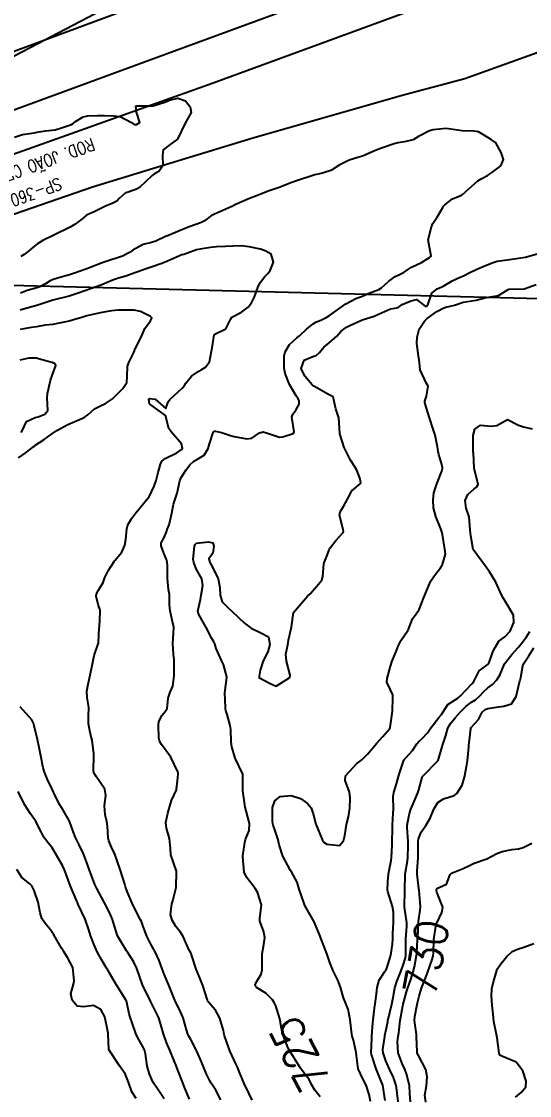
# Model space of a CAD drawing. Header units: metres. Extents: x 298520 to 308411, y 7433745 to 7450750.
# Drawn here: x 305085.8 to 305148.2, y 7437186 to 7437318 of the extents above; entities that cross this region are included whole.
import ezdxf
from ezdxf.enums import TextEntityAlignment as Align

# ---------------------------------------------------------------- set-up
doc = ezdxf.new("R2010")
doc.units = ezdxf.units.M
doc.header["$LTSCALE"] = 10
doc.linetypes.add('CONTINUO', pattern=[0])
for name, color, linetype in [('Cotas', 45, 'Continuous'), ('Curvas de Nivel 1m', 11, 'Continuous'), ('Curvas de Nivel 5m', 15, 'Continuous'), ('TEXTO', 45, 'Continuous'), ('Vias Primárias', 230, 'Continuous')]:
    doc.layers.add(name, color=color, linetype=linetype)
doc.styles.add('ROMANS', font='romans', dxfattribs={"height": 0.2})
doc.styles.add('Style-STANDARD', font='STANDARD.shx')

msp = doc.modelspace()

# ---------------------------------------------------------------- linework, layer by layer
at = {"layer": 'Curvas de Nivel 1m', "flags": 128}
for points, elevation in [([(305114.14, 7437185.45), (305113.76, 7437186.19), (305113.12, 7437187.46), (305112.52, 7437188.96), (305112.31, 7437189.47), (305112.1, 7437189.9), (305111.39, 7437191.48), (305110.74, 7437193.32), (305110.69, 7437193.49), (305110.58, 7437194.01), (305110.16, 7437195.5), (305109.61, 7437196.51), (305108.71, 7437197.52), (305108.68, 7437197.57), (305108.63, 7437197.73), (305108.06, 7437199.53), (305107.64, 7437200.54), (305107.24, 7437201.53), (305106.69, 7437203.18), (305106.61, 7437203.46), (305106.57, 7437203.54), (305106.39, 7437203.86), (305105.64, 7437205.56), (305105.29, 7437206.12), (305104.73, 7437206.77), (305104.28, 7437207.57), (305104.07, 7437208.26), (305104.26, 7437209.57), (305104.39, 7437209.95), (305104.79, 7437211.57), (305104.81, 7437213.57), (305104.13, 7437215.58), (305104.07, 7437216.36), (305103.95, 7437217.58), (305103.6, 7437218.86), (305103.52, 7437219.58), (305103.78, 7437220.71), (305104, 7437221.58), (305104.23, 7437222.27), (305104.81, 7437223.57), (305104.84, 7437223.67), (305104.95, 7437224.69), (305105.03, 7437225.5), (305105.03, 7437225.57), (305105.03, 7437225.63), (305104.97, 7437225.8), (305104.12, 7437227.58), (305103, 7437229.17), (305102.72, 7437229.59), (305102.67, 7437229.93), (305102.63, 7437231.59), (305102.67, 7437231.96), (305103.04, 7437232.71), (305103.43, 7437233.2), (305103.66, 7437233.58), (305103.79, 7437234.86), (305104.03, 7437235.58), (305104.36, 7437236.31), (305104.52, 7437237.58), (305104.53, 7437238.16), (305104.52, 7437239.58), (305104.46, 7437240.25), (305104.37, 7437241.58), (305104.46, 7437242.86), (305104.48, 7437243.57), (305104.31, 7437244.45), (305104.03, 7437245.58), (305103.97, 7437246.34), (305103.95, 7437247.58), (305103.85, 7437248.2), (305103.72, 7437249.58), (305103.73, 7437251.12), (305103.67, 7437251.58), (305103.58, 7437251.89), (305103.28, 7437252.69), (305102.94, 7437253.59), (305102.96, 7437253.93), (305103.31, 7437254.6), (305103.6, 7437255.31), (305103.7, 7437255.58), (305103.91, 7437256.16), (305104.24, 7437257.58), (305104.47, 7437258.69), (305104.75, 7437259.57), (305104.89, 7437260.05), (305105.22, 7437261.56), (305105.4, 7437261.98), (305106.02, 7437262.94), (305106.47, 7437263.55), (305106.96, 7437264), (305107.42, 7437264.24), (305108.24, 7437264.72), (305108.71, 7437265.53), (305108.87, 7437266.1), (305109.34, 7437267.52), (305109.39, 7437267.6), (305109.46, 7437267.66), (305109.62, 7437267.68), (305110.36, 7437267.51), (305111.46, 7437267.16), (305111.93, 7437267.01), (305113.45, 7437266.73), (305114.1, 7437266.81), (305115.04, 7437267.45), (305115.46, 7437267.58), (305116.01, 7437267.43), (305117.46, 7437266.94), (305117.9, 7437266.97), (305119.15, 7437267.4), (305119.29, 7437267.58), (305119, 7437269.4), (305119.11, 7437269.78), (305119.5, 7437270.26), (305119.89, 7437271.01), (305119.9, 7437271.39), (305119.77, 7437271.65), (305119.52, 7437272.02), (305118.7, 7437273.41), (305118.18, 7437274.78), (305118.05, 7437275.42), (305118.04, 7437276.95), (305118.16, 7437277.41), (305118.69, 7437278.32), (305119.6, 7437279.15), (305119.92, 7437279.4), (305120.79, 7437280.2), (305121.63, 7437280.88), (305121.94, 7437281.06), (305122.62, 7437281.36), (305123.3, 7437281.69), (305123.64, 7437281.89), (305125.65, 7437283.32), (305126.95, 7437284.01), (305127.66, 7437284.29), (305128.38, 7437284.58), (305129.67, 7437285.1), (305130, 7437285.28), (305130.86, 7437286.09), (305131.69, 7437286.69), (305132.07, 7437286.87), (305132.8, 7437287.24), (305133.33, 7437287.61), (305133.71, 7437287.85), (305134.93, 7437288.42), (305135.72, 7437288.9), (305135.91, 7437289.01), (305136.13, 7437289.2), (305135.75, 7437291.2), (305136.16, 7437292.8), (305136.33, 7437293.19), (305136.91, 7437294.06), (305137.54, 7437295.18), (305137.63, 7437295.34), (305137.8, 7437295.52), (305138.74, 7437296.24), (305139.82, 7437296.7), (305140.1, 7437296.87), (305140.39, 7437297.15), (305141.84, 7437298.44), (305142.25, 7437298.71), (305143.05, 7437299.12), (305143.53, 7437299.43), (305143.85, 7437299.66), (305144.66, 7437300.29), (305145.02, 7437301.09), (305144.71, 7437301.92), (305144.04, 7437303.11), (305143.97, 7437303.18), (305143.89, 7437303.23), (305143.48, 7437303.53), (305141.91, 7437304.46), (305141.34, 7437304.57), (305139.91, 7437304.59), (305138.25, 7437304.83), (305137.91, 7437304.87), (305136.37, 7437304.74), (305135.91, 7437304.59), (305134.57, 7437303.89), (305133.9, 7437303.51), (305133.7, 7437303.43), (305132.84, 7437303.24), (305132.02, 7437303.12), (305131.89, 7437303.1), (305131.67, 7437303.04), (305129.88, 7437302.41), (305129.06, 7437302.11), (305127.88, 7437301.56), (305127.69, 7437301.48), (305127.11, 7437301.31), (305126.15, 7437301.03), (305125.87, 7437300.92), (305124.82, 7437300.38), (305123.85, 7437299.77), (305123.56, 7437299.64), (305122.58, 7437299.36), (305122, 7437299.21), (305121.84, 7437299.19), (305121.59, 7437299.12), (305119.83, 7437298.54), (305118.99, 7437298.25), (305117.83, 7437297.79), (305117.56, 7437297.68), (305116.84, 7437297.43), (305116.09, 7437297.17), (305115.82, 7437297.06), (305114.66, 7437296.6), (305113.81, 7437296.28), (305113.23, 7437296.05), (305111.99, 7437295.49), (305111.85, 7437295.43), (305111.79, 7437295.4), (305111.61, 7437295.31), (305109.78, 7437294.49), (305109.12, 7437294.19), (305108.25, 7437293.54), (305107.96, 7437293.35), (305107.77, 7437293.28), (305106.5, 7437292.82), (305105.76, 7437292.53), (305103.92, 7437291.76), (305103.75, 7437291.7), (305103.66, 7437291.68), (305103.49, 7437291.59), (305102.3, 7437291.05), (305101.74, 7437290.88), (305100.75, 7437290.61), (305099.73, 7437290.1), (305099.46, 7437289.91), (305099.07, 7437289.65), (305098.19, 7437289.19), (305097.72, 7437289.01), (305096.68, 7437288.7), (305095.71, 7437288.37), (305094.03, 7437287.71), (305093.79, 7437287.62), (305093.7, 7437287.58), (305092.31, 7437287.11), (305091.69, 7437286.91), (305090.77, 7437286.66), (305089.68, 7437286.34), (305089.29, 7437286.16), (305088.73, 7437285.77), (305088.05, 7437285.4), (305087.67, 7437285.28), (305086.5, 7437284.96), (305085.66, 7437284.66)], 724), ([(305110.27, 7437185.49), (305109.65, 7437186.66), (305109.1, 7437187.51), (305108.87, 7437187.88), (305108.52, 7437188.61), (305108.16, 7437189.52), (305107.91, 7437190.16), (305107.3, 7437191.53), (305106.57, 7437192.89), (305106.34, 7437193.31), (305106.23, 7437193.55), (305106.07, 7437194.06), (305105.64, 7437195.55), (305105.33, 7437196.28), (305104.7, 7437197.57), (305104.67, 7437197.62), (305104.62, 7437197.73), (305103.87, 7437199.58), (305103.32, 7437200.92), (305103.07, 7437201.59), (305102.68, 7437202.61), (305102.25, 7437203.59), (305101.68, 7437204.62), (305101.18, 7437205.61), (305100.73, 7437206.76), (305100.52, 7437207.39), (305100.42, 7437207.61), (305099.84, 7437208.71), (305099.39, 7437209.63), (305098.78, 7437211.09), (305098.57, 7437211.64), (305098.47, 7437211.97), (305097.96, 7437213.65), (305097.5, 7437214.98), (305097.24, 7437215.66), (305096.85, 7437216.54), (305096.52, 7437217.32), (305096.43, 7437217.67), (305096.33, 7437219.12), (305096.26, 7437219.67), (305096.08, 7437220.49), (305095.98, 7437221.67), (305096.13, 7437222.88), (305096.03, 7437223.67), (305094.96, 7437225.23), (305094.67, 7437225.69), (305094.63, 7437226.03), (305094.69, 7437227.69), (305094.67, 7437228.01), (305094.46, 7437229.7), (305094.28, 7437230.43), (305094.02, 7437231.7), (305094.02, 7437232.67), (305094.04, 7437233.7), (305093.85, 7437234.92), (305093.81, 7437235.7), (305093.97, 7437236.57), (305094.23, 7437237.69), (305094.49, 7437239.06), (305094.61, 7437239.69), (305094.71, 7437240.1), (305095.15, 7437241.4), (305095.23, 7437241.61), (305095.24, 7437241.68), (305095.34, 7437243.51), (305095.35, 7437243.68), (305095.46, 7437245.42), (305095.43, 7437245.68), (305095.21, 7437246.35), (305094.94, 7437247.41), (305095, 7437247.68), (305095.23, 7437248.14), (305095.82, 7437249.09), (305096.03, 7437249.67), (305096.43, 7437250.5), (305097.18, 7437251.66), (305097.21, 7437251.72), (305097.27, 7437251.79), (305098.12, 7437252.82), (305098.48, 7437253.65), (305098.61, 7437254.34), (305098.71, 7437255.65), (305098.83, 7437256.14), (305099.34, 7437256.98), (305099.84, 7437257.63), (305101.36, 7437259.47), (305101.43, 7437259.54), (305101.47, 7437259.61), (305102.09, 7437260.9), (305102.33, 7437261.6), (305102.55, 7437262.45), (305102.87, 7437263.6), (305103.02, 7437263.99), (305103.42, 7437264.33), (305104.88, 7437265.02), (305105.43, 7437265.43), (305105.51, 7437265.48), (305105.57, 7437265.56), (305105.44, 7437266.11), (305104.16, 7437267.58), (305103.9, 7437268.01), (305103.48, 7437269.59), (305101.5, 7437271.03), (305101.43, 7437271.61), (305101.51, 7437271.7), (305102.19, 7437271.6), (305103.5, 7437270.48), (305103.82, 7437271.28), (305104, 7437271.58), (305105.53, 7437272.98), (305105.81, 7437273.28), (305105.98, 7437273.56), (305106.65, 7437274.44), (305107.55, 7437275.05), (305107.87, 7437275.22), (305108.39, 7437275.53), (305108.89, 7437276.2), (305109.14, 7437277.52), (305109.19, 7437277.92), (305109.47, 7437279.52), (305109.52, 7437279.61), (305109.6, 7437279.65), (305110.87, 7437280.25), (305111.5, 7437281.49), (305111.63, 7437281.68), (305112.83, 7437282.29), (305113.65, 7437282.92), (305114.06, 7437283.46), (305114.4, 7437284.2), (305114.86, 7437285.45), (305115.14, 7437285.99), (305115.69, 7437286.69), (305116.06, 7437287.07), (305116.34, 7437287.43), (305116.74, 7437288.46), (305116.47, 7437289.43), (305115.73, 7437289.84), (305115.14, 7437290.04), (305113.74, 7437290.35), (305112.77, 7437290.44), (305111.74, 7437290.42), (305110.86, 7437290.38), (305109.74, 7437290.33), (305109.02, 7437290.24), (305107.73, 7437290.07), (305107.3, 7437289.97), (305106.17, 7437289.56), (305105.86, 7437289.42), (305105.72, 7437289.4), (305105.5, 7437289.34), (305103.71, 7437288.57), (305103.01, 7437288.29), (305101.71, 7437287.84), (305101.09, 7437287.62), (305100.07, 7437287.26), (305099.7, 7437287.13), (305098.61, 7437286.73), (305097.69, 7437286.47), (305097.07, 7437286.27), (305095.67, 7437285.68), (305093.67, 7437284.96), (305092.75, 7437284.63), (305091.66, 7437284.29), (305089.65, 7437283.76), (305088.15, 7437283.27), (305087.65, 7437283.13), (305086.62, 7437282.82), (305085.64, 7437282.55)], 723), ([(305128.65, 7437185.28), (305128.49, 7437186.14), (305128.14, 7437187.28), (305127.67, 7437188.13), (305127.14, 7437189.29), (305126.92, 7437190.93), (305126.88, 7437191.3), (305126.57, 7437192.82), (305126.45, 7437193.18), (305126.39, 7437193.3), (305126.35, 7437193.53), (305126.18, 7437195.31), (305125.91, 7437196.61), (305125.64, 7437197.31), (305125.34, 7437198.03), (305124.96, 7437199.33), (305124.66, 7437200.17), (305124.07, 7437201.34), (305123.68, 7437202.34), (305123.35, 7437203.34), (305122.72, 7437204.93), (305122.56, 7437205.35), (305122.49, 7437205.59), (305121.73, 7437207.36), (305120.76, 7437209.09), (305120.65, 7437209.26), (305120.6, 7437209.37), (305120.52, 7437209.62), (305119.88, 7437211.38), (305119.64, 7437212.22), (305119.01, 7437213.4), (305118.82, 7437213.67), (305117.89, 7437215.41), (305117.43, 7437216.84), (305117.31, 7437217.42), (305116.88, 7437218.78), (305116.71, 7437219.25), (305116.66, 7437219.42), (305116.6, 7437219.71), (305116.64, 7437221.42), (305116.92, 7437222.24), (305117.57, 7437222.77), (305118.93, 7437222.9), (305120.06, 7437222.52), (305120.92, 7437221.9), (305121.37, 7437221.37), (305121.62, 7437220.65), (305121.93, 7437219.36), (305122.72, 7437217.49), (305122.78, 7437217.35), (305122.86, 7437217.19), (305123.3, 7437216.9), (305124.86, 7437216.72), (305125.36, 7437217.32), (305125.51, 7437217.96), (305125.71, 7437219.32), (305125.94, 7437220.27), (305126.12, 7437221.31), (305126.17, 7437222.56), (305126.07, 7437223.31), (305125.55, 7437224.73), (305125.57, 7437225.32), (305126.98, 7437226.8), (305127.26, 7437227.02), (305127.61, 7437227.29), (305128.31, 7437227.97), (305129, 7437228.79), (305129.41, 7437229.27), (305130.16, 7437230.12), (305131.03, 7437231.14), (305131.07, 7437231.21), (305131.09, 7437231.25), (305131.34, 7437232.96), (305131.37, 7437233.25), (305131.42, 7437234.91), (305131.39, 7437235.25), (305131.09, 7437235.97), (305130.67, 7437236.82), (305130.69, 7437237.26), (305131.12, 7437238.77), (305131.22, 7437239.15), (305131.26, 7437239.25), (305131.8, 7437240.59), (305132.06, 7437241.24), (305132.41, 7437241.99), (305133.17, 7437243.06), (305133.25, 7437243.16), (305133.28, 7437243.23), (305133.81, 7437244.6), (305134.25, 7437245.22), (305134.65, 7437245.77), (305135.22, 7437247.21), (305136.04, 7437249.2), (305136.51, 7437249.94), (305137.27, 7437250.89), (305137.39, 7437251.07), (305137.45, 7437251.18), (305137.89, 7437252.57), (305137.81, 7437253.17), (305137.5, 7437254.99), (305137.47, 7437255.18), (305137.32, 7437255.65), (305136.68, 7437257.19), (305136.42, 7437258.26), (305136.37, 7437259.19), (305136.46, 7437260.11), (305136.8, 7437261.19), (305137.41, 7437262.74), (305137.52, 7437263.07), (305137.52, 7437263.18), (305137.42, 7437263.58), (305137.04, 7437264.8), (305136.96, 7437265.19), (305136.89, 7437265.74), (305136.61, 7437267.19), (305136.33, 7437268.06), (305135.93, 7437269.2), (305135.5, 7437270.64), (305135.35, 7437271.21), (305135.34, 7437271.38), (305135.52, 7437271.96), (305135.73, 7437273.21), (305135.67, 7437273.35), (305135.54, 7437273.55), (305134.75, 7437275.22), (305134.66, 7437276.13), (305134.52, 7437277.22), (305134.36, 7437278.45), (305134.38, 7437279.22), (305134.63, 7437280.21), (305135.29, 7437281.21), (305135.64, 7437281.53), (305136.82, 7437282.37), (305137.65, 7437282.83), (305137.91, 7437282.92), (305138.98, 7437283.17), (305139.49, 7437283.33), (305139.66, 7437283.4), (305140.04, 7437283.54), (305141.66, 7437283.77), (305142.71, 7437284.08), (305143.66, 7437284.24), (305144.4, 7437284.37), (305145.59, 7437285.09), (305145.64, 7437285.12), (305145.67, 7437285.13), (305147.56, 7437285.18), (305147.67, 7437285.2), (305149.03, 7437285.7)], 726), ([(305085.42, 7437264.4), (305086.25, 7437264.97), (305087.28, 7437265.78), (305087.37, 7437265.85), (305087.44, 7437265.9), (305088.57, 7437266.65), (305089.46, 7437267.3), (305090.13, 7437267.75), (305091.47, 7437268.48), (305092.33, 7437268.86), (305093.48, 7437269.37), (305093.95, 7437269.7), (305094.76, 7437270.42), (305095.5, 7437270.79), (305096.12, 7437271.06), (305096.95, 7437271.67), (305097.23, 7437271.95), (305097.52, 7437272.24), (305098.24, 7437272.94), (305098.71, 7437273.65), (305098.78, 7437274.41), (305098.8, 7437275.65), (305099.02, 7437276.19), (305099.58, 7437277.35), (305099.65, 7437277.57), (305099.68, 7437277.64), (305099.85, 7437277.9), (305100.65, 7437279.62), (305100.93, 7437280.3), (305101.63, 7437281.24), (305101.77, 7437281.47), (305101.78, 7437281.61), (305101.63, 7437281.79), (305100.4, 7437282.39), (305099.64, 7437282.55), (305098.74, 7437282.55), (305097.64, 7437282.54), (305096.84, 7437282.47), (305095.64, 7437282.25), (305093.8, 7437281.87), (305093.63, 7437281.81), (305093.56, 7437281.79), (305093.3, 7437281.71), (305092.04, 7437281.31), (305091.63, 7437281.2), (305090.43, 7437280.94), (305089.62, 7437280.8), (305088.7, 7437280.69), (305087.61, 7437280.52), (305086.99, 7437280.4), (305085.61, 7437280.16)], 722), ([(305085.73, 7437267.52), (305085.92, 7437267.8), (305086.4, 7437268.87), (305087.48, 7437269.34), (305087.83, 7437269.43), (305088.67, 7437269.77), (305089.03, 7437270.23), (305088.94, 7437271.77), (305088.99, 7437272.29), (305089.29, 7437273.76), (305089.34, 7437273.96), (305089.54, 7437274.5), (305089.99, 7437275.75), (305089.82, 7437276.01), (305089.57, 7437276.13), (305089.08, 7437276.26), (305087.57, 7437276.66), (305086.7, 7437276.66), (305085.57, 7437276.42)], 721), ([(305130.48, 7437185.37), (305130.18, 7437187.26), (305129.99, 7437187.78), (305129.35, 7437189.27), (305128.77, 7437191.06), (305128.74, 7437191.28), (305128.81, 7437193.03), (305128.83, 7437193.28), (305128.94, 7437194.93), (305128.97, 7437195.28), (305129.16, 7437196.74), (305129.24, 7437197.27), (305129.38, 7437198.52), (305129.47, 7437199.27), (305129.74, 7437200.19), (305130.44, 7437201.26), (305130.55, 7437201.39), (305130.68, 7437201.67), (305131.15, 7437203.25), (305131.36, 7437204.6), (305131.39, 7437205.25), (305131.42, 7437205.94), (305131.49, 7437207.24), (305131.47, 7437208.53), (305131.35, 7437209.24), (305130.79, 7437211.07), (305130.75, 7437211.25), (305130.8, 7437212.3), (305130.87, 7437213.19), (305130.88, 7437213.25), (305131.18, 7437214.91), (305131.23, 7437215.25), (305131.32, 7437216.79), (305131.34, 7437217.25), (305131.35, 7437218.78), (305131.35, 7437219.25), (305131.45, 7437220.7), (305131.47, 7437221.24), (305131.45, 7437222.72), (305131.54, 7437223.24), (305131.87, 7437224.32), (305132.12, 7437225.24), (305132.32, 7437225.89), (305132.77, 7437227.23), (305132.85, 7437227.37), (305132.99, 7437227.52), (305133.8, 7437228.42), (305134.35, 7437229.22), (305134.64, 7437229.58), (305135.01, 7437229.91), (305135.65, 7437230.57), (305136.09, 7437231.19), (305137.05, 7437232.46), (305137.37, 7437232.86), (305137.57, 7437233.17), (305138.18, 7437234.06), (305139.07, 7437234.63), (305139.4, 7437234.84), (305139.73, 7437235.15), (305141.1, 7437236.61), (305141.34, 7437236.89), (305141.48, 7437237.13), (305142, 7437238.23), (305143.12, 7437239.04), (305143.16, 7437239.07), (305143.18, 7437239.11), (305143.7, 7437240.54), (305143.96, 7437241.1), (305144.41, 7437241.84), (305145.17, 7437242.41), (305145.8, 7437243.08), (305146.28, 7437244.17), (305146.22, 7437245.07), (305145.22, 7437246.76), (305145, 7437247.09), (305144.75, 7437247.57), (305144.04, 7437249.1), (305143.26, 7437250.39), (305142.76, 7437251.12), (305141.29, 7437253.13), (305140.99, 7437254.82), (305140.94, 7437255.14), (305140.92, 7437255.53), (305140.77, 7437257.14), (305140.41, 7437258.2), (305140.28, 7437259.15), (305140.63, 7437259.88), (305141.38, 7437260.59), (305141.7, 7437260.81), (305141.87, 7437261.13), (305141.41, 7437263.13), (305141.31, 7437265.01), (305141.29, 7437265.13), (305141.26, 7437265.31), (305141.29, 7437267.13), (305141.47, 7437267.94), (305142.19, 7437268.4), (305143.47, 7437268.28), (305144.2, 7437268.37), (305145.48, 7437269.09), (305146.84, 7437268.43), (305147.47, 7437268.19), (305148.54, 7437267.98)], 727), ([(305132.05, 7437185.24), (305131.91, 7437186.65), (305131.83, 7437187.24), (305131.5, 7437188.23), (305131.01, 7437189.25), (305130.54, 7437190.28), (305130.21, 7437191.26), (305130.18, 7437191.64), (305130.41, 7437193.26), (305130.43, 7437193.4), (305130.59, 7437194.12), (305130.78, 7437195.08), (305130.81, 7437195.26), (305130.86, 7437195.51), (305131.29, 7437197.25), (305131.46, 7437198.07), (305131.66, 7437199.24), (305131.88, 7437200.02), (305132.37, 7437201.23), (305132.68, 7437202.04), (305132.98, 7437202.94), (305133.02, 7437203.23), (305133.02, 7437204.93), (305133.02, 7437205.23), (305133.14, 7437206.83), (305133.13, 7437207.23), (305132.83, 7437209.17), (305132.82, 7437209.23), (305132.88, 7437211.14), (305132.89, 7437211.23), (305132.92, 7437213.12), (305132.93, 7437213.23), (305133.22, 7437214.85), (305133.25, 7437215.23), (305133.29, 7437216.79), (305133.27, 7437217.23), (305133.16, 7437218.95), (305133.17, 7437219.23), (305133.46, 7437220.67), (305133.63, 7437221.22), (305134.01, 7437222.13), (305134.47, 7437223.21), (305134.59, 7437223.57), (305134.96, 7437224.99), (305135.01, 7437225.16), (305135.05, 7437225.21), (305136.98, 7437227.18), (305137.41, 7437228.76), (305137.56, 7437229.17), (305137.93, 7437230.26), (305138.16, 7437231.17), (305138.47, 7437231.74), (305139.05, 7437232.42), (305139.68, 7437233.15), (305140.37, 7437233.84), (305141.07, 7437234.36), (305141.54, 7437234.66), (305142.08, 7437235.12), (305142.56, 7437235.64), (305143.09, 7437236.12), (305143.66, 7437236.54), (305144.18, 7437237.1), (305144.54, 7437237.67), (305145.12, 7437239.09), (305146.02, 7437240.2), (305146.79, 7437241.07), (305147.16, 7437241.51), (305147.81, 7437242.41), (305148.22, 7437243.05)], 728), ([(305133.58, 7437185.22), (305133.48, 7437186.23), (305133.44, 7437187.22), (305133.09, 7437188.65), (305132.87, 7437189.23), (305132.53, 7437189.92), (305132.06, 7437191.24), (305131.99, 7437192.66), (305132.07, 7437193.24), (305132.13, 7437193.69), (305132.3, 7437195.23), (305132.62, 7437197.01), (305132.66, 7437197.19), (305132.67, 7437197.23), (305133.1, 7437198.76), (305133.25, 7437199.22), (305133.61, 7437200.27), (305133.91, 7437201.22), (305134.06, 7437201.83), (305134.32, 7437203.21), (305134.36, 7437203.55), (305134.45, 7437205.21), (305134.47, 7437205.47), (305134.55, 7437207.21), (305134.56, 7437207.39), (305134.76, 7437208.79), (305134.8, 7437209.21), (305134.77, 7437209.73), (305134.63, 7437211.21), (305134.61, 7437211.4), (305134.41, 7437213.21), (305134.41, 7437213.62), (305134.52, 7437215.21), (305134.53, 7437215.53), (305134.51, 7437217.21), (305134.54, 7437217.54), (305134.87, 7437218.39), (305135.44, 7437219.2), (305135.99, 7437220.1), (305136.44, 7437221.19), (305136.92, 7437222.03), (305137.64, 7437222.46), (305138.93, 7437222.89), (305139.28, 7437223.15), (305139.92, 7437224.17), (305140.21, 7437225.14), (305140.48, 7437226.64), (305140.56, 7437227.14), (305140.73, 7437228.86), (305140.76, 7437229.13), (305140.79, 7437229.35), (305140.98, 7437231.13), (305141.03, 7437231.23), (305141.94, 7437232.22), (305142.37, 7437233.12), (305142.73, 7437233.44), (305143.06, 7437233.58), (305144.38, 7437233.78), (305145.06, 7437233.86), (305146, 7437234.15), (305146.56, 7437235.07), (305147.01, 7437236.97), (305147.03, 7437237.06), (305147.11, 7437237.41), (305147.36, 7437238.82), (305147.46, 7437239.06), (305148.13, 7437240.06), (305148.71, 7437241.04)], 729), ([(305106.44, 7437185.54), (305105.86, 7437186.91), (305105.6, 7437187.55), (305104.99, 7437189.1), (305104.83, 7437189.57), (305104.75, 7437189.79), (305104.54, 7437190.28), (305104, 7437191.58), (305103.61, 7437192.53), (305103.23, 7437193.58), (305102.64, 7437195.55), (305102.63, 7437195.59), (305102.6, 7437195.65), (305101.62, 7437197.6), (305100.64, 7437199.61), (305099.96, 7437201.62), (305099.54, 7437202.49), (305098.79, 7437203.64), (305098.69, 7437203.77), (305097.56, 7437205.65), (305097.03, 7437207.36), (305096.96, 7437207.66), (305096.75, 7437208.14), (305096.25, 7437209.16), (305095.99, 7437209.67), (305095.03, 7437211.45), (305094.91, 7437211.69), (305094.87, 7437211.77), (305094.8, 7437211.94), (305094.12, 7437213.7), (305093.78, 7437214.75), (305093.42, 7437215.7), (305092.85, 7437216.82), (305092.41, 7437217.71), (305092.14, 7437218.44), (305091.67, 7437219.72), (305090.9, 7437221.08), (305090.48, 7437221.74), (305089.96, 7437222.78), (305089.51, 7437223.75), (305088.95, 7437224.92), (305088.6, 7437225.76), (305088.46, 7437226.27), (305088.16, 7437227.77), (305087.96, 7437228.8), (305087.76, 7437229.77), (305087.35, 7437231.45), (305087.25, 7437231.78), (305087.04, 7437232.18), (305085.63, 7437233.79)], 722), ([(305103.31, 7437185.58), (305102.5, 7437186.82), (305101.97, 7437187.6), (305101.49, 7437188.62), (305101.23, 7437189.6), (305101.01, 7437191.14), (305100.88, 7437191.61), (305100.56, 7437192.25), (305100.06, 7437193.11), (305099.82, 7437193.62), (305099.42, 7437194.8), (305099.12, 7437195.63), (305099, 7437196.03), (305098.67, 7437197.64), (305098.66, 7437197.68), (305098.62, 7437197.75), (305097.4, 7437199.65), (305096.66, 7437200.94), (305096.4, 7437201.4), (305096.22, 7437201.67), (305095.64, 7437202.63), (305095.1, 7437203.68), (305094.71, 7437204.54), (305094.27, 7437205.69), (305094.07, 7437206.36), (305093.59, 7437207.7), (305092.76, 7437209.5), (305092.66, 7437209.71), (305092.57, 7437209.91), (305091.8, 7437211.72), (305091.22, 7437213.31), (305091.07, 7437213.73), (305090.82, 7437214.27), (305089.98, 7437215.74), (305089.54, 7437216.44), (305088.86, 7437217.32), (305088.53, 7437217.76), (305088.21, 7437218.43), (305087.49, 7437219.77), (305086.9, 7437220.65), (305086.16, 7437221.79), (305085.37, 7437223.36)], 721), ([(305146.49, 7437185.79), (305147.18, 7437186.37), (305147.73, 7437187.05), (305147.8, 7437187.75), (305147.36, 7437189.05), (305146.54, 7437190.09), (305144.81, 7437190.82), (305144.55, 7437190.98), (305144.48, 7437191.09), (305144.46, 7437191.19), (305144.24, 7437193.09), (305144.15, 7437193.52), (305143.83, 7437195.1), (305143.72, 7437195.99), (305143.62, 7437197.1), (305143.52, 7437198.21), (305143.55, 7437199.1), (305143.76, 7437199.99), (305144.08, 7437201.1), (305144.23, 7437201.54), (305144.68, 7437202.17), (305145.4, 7437203.08), (305146.08, 7437203.69), (305146.71, 7437203.98), (305147.51, 7437204.25), (305148.72, 7437204.68)], 731)]:
    msp.add_lwpolyline(points, dxfattribs=dict(at, elevation=elevation))
at = {"layer": 'Curvas de Nivel 5m', "flags": 128}
for points, elevation in [([(305084.94, 7437303.81), (305085.9, 7437304.13), (305087.33, 7437304.35), (305087.9, 7437304.46), (305088.73, 7437304.59), (305089.9, 7437304.73), (305090.69, 7437304.95), (305091.91, 7437305.39), (305092.13, 7437305.51), (305092.4, 7437305.73), (305093.34, 7437306.3), (305093.92, 7437306.44), (305095.13, 7437306.49), (305095.93, 7437306.49), (305097.13, 7437306.46), (305097.92, 7437306.34), (305099.31, 7437305.64), (305099.64, 7437305.36), (305099.91, 7437305.37), (305100.31, 7437305.63), (305099.93, 7437306.9), (305099.82, 7437307.63), (305099.94, 7437307.69), (305101.87, 7437307.68), (305101.94, 7437307.69), (305103.41, 7437308.14), (305103.95, 7437308.35), (305105.01, 7437308.63), (305105.95, 7437308.29), (305106.49, 7437307.55), (305106.61, 7437306.87), (305105.91, 7437305.56), (305104.94, 7437303.57), (305103.89, 7437302.81), (305103.2, 7437302.28), (305103.1, 7437301.6), (305103.15, 7437300.3), (305102.65, 7437299.6), (305102.13, 7437299.31), (305101.84, 7437299.1), (305100.3, 7437297.63), (305100, 7437297.46), (305099.82, 7437297.4), (305098.54, 7437296.92), (305097.8, 7437296.26), (305097.51, 7437295.95), (305096.94, 7437295.67), (305096.12, 7437295.35), (305095.79, 7437295.19), (305094.71, 7437294.63), (305093.78, 7437294.22), (305093.5, 7437293.99), (305093.21, 7437293.72), (305092.38, 7437293.11), (305091.76, 7437292.74), (305089.75, 7437291.76), (305088.41, 7437291.11), (305087.74, 7437290.71), (305087.2, 7437290.31), (305086.66, 7437289.79), (305086.12, 7437289.39), (305085.72, 7437289.13)], 725), ([(305122.49, 7437185.84), (305121.81, 7437186.67), (305121.4, 7437187.37), (305121.12, 7437187.98), (305120.52, 7437188.76), (305120.05, 7437189.38), (305119.25, 7437190.69), (305118.8, 7437191.4), (305118.7, 7437191.54), (305118.56, 7437191.82), (305117.95, 7437193.41), (305117.74, 7437194.25), (305117.51, 7437195.41), (305117.01, 7437197.02), (305116.84, 7437197.42), (305116.63, 7437197.78), (305115.8, 7437198.6), (305114.64, 7437199.3), (305114.52, 7437199.45), (305114.49, 7437199.6), (305114.65, 7437199.96), (305115.21, 7437200.9), (305115.35, 7437201.44), (305115.34, 7437202.1), (305115.34, 7437203.44), (305115.57, 7437204.57), (305115.66, 7437205.44), (305115.52, 7437206.23), (305115.05, 7437207.45), (305115.05, 7437207.75), (305115.27, 7437209.44), (305114.79, 7437211.01), (305114.5, 7437211.45), (305113.42, 7437212.85), (305113.14, 7437213.47), (305112.97, 7437215.34), (305112.99, 7437215.47), (305113.22, 7437217.1), (305113.32, 7437217.47), (305113.74, 7437218.6), (305113.79, 7437219.46), (305113.39, 7437220.98), (305113.27, 7437221.47), (305112.96, 7437223.44), (305112.96, 7437223.47), (305112.99, 7437225.44), (305112.99, 7437225.47), (305112.96, 7437225.52), (305112.03, 7437227.48), (305111.63, 7437228.85), (305111.56, 7437229.48), (305111.5, 7437231.01), (305111.43, 7437231.49), (305111.05, 7437232.86), (305110.89, 7437233.33), (305110.86, 7437233.49), (305110.83, 7437233.72), (305110.76, 7437235.49), (305111, 7437237.39), (305111, 7437237.49), (305110.59, 7437238.97), (305110.36, 7437239.5), (305109.7, 7437240.95), (305109.55, 7437241.51), (305109.42, 7437241.78), (305109.16, 7437242.19), (305108.48, 7437243.53), (305107.59, 7437245.14), (305107.46, 7437245.54), (305107.77, 7437246.98), (305107.87, 7437247.53), (305108.05, 7437248.72), (305107.94, 7437249.53), (305107.26, 7437250.76), (305106.94, 7437251.54), (305106.87, 7437251.95), (305107.02, 7437253.54), (305107.1, 7437253.74), (305107.3, 7437253.91), (305108.74, 7437254.08), (305109.3, 7437253.94), (305109.43, 7437253.52), (305109.28, 7437252.67), (305108.81, 7437251.99), (305108.91, 7437251.52), (305109.26, 7437250.94), (305109.94, 7437249.51), (305110.17, 7437248.44), (305110.21, 7437247.51), (305110.42, 7437246.71), (305111.21, 7437245.9), (305111.68, 7437245.49), (305113.18, 7437244.08), (305113.99, 7437243.46), (305115.17, 7437242.87), (305116.11, 7437242.39), (305116.3, 7437241.43), (305116.03, 7437240.55), (305115.49, 7437239.44), (305115.11, 7437238.28), (305114.99, 7437237.56), (305114.97, 7437237.45), (305115, 7437237.35), (305115.1, 7437237.31), (305116.32, 7437236.66), (305117.09, 7437236.33), (305118.77, 7437237.4), (305118.81, 7437237.69), (305118.34, 7437239.41), (305118.27, 7437240.27), (305118.5, 7437241.41), (305118.59, 7437241.98), (305118.92, 7437243.4), (305118.97, 7437243.61), (305119.2, 7437245.4), (305120.94, 7437247.37), (305121.23, 7437247.69), (305122.03, 7437248.56), (305122.67, 7437249.36), (305122.81, 7437249.79), (305122.94, 7437251.35), (305123.01, 7437251.62), (305123.28, 7437252.31), (305123.57, 7437253.07), (305123.71, 7437253.35), (305124.4, 7437254.24), (305125.31, 7437255.21), (305125.36, 7437255.33), (305125.32, 7437255.58), (305124.86, 7437257.33), (305124.93, 7437257.75), (305125.35, 7437258.4), (305125.84, 7437259.32), (305126.36, 7437260.33), (305127.39, 7437261.18), (305127.45, 7437261.24), (305127.47, 7437261.3), (305127.4, 7437261.81), (305126.99, 7437262.88), (305126.73, 7437263.31), (305126.22, 7437264.11), (305125.59, 7437265.33), (305125.44, 7437265.65), (305124.88, 7437267.34), (305124.82, 7437268.68), (305124.76, 7437269.33), (305124.41, 7437270.42), (305124.21, 7437271.34), (305124.07, 7437271.9), (305123.52, 7437272.2), (305121.68, 7437273.22), (305121.53, 7437273.34), (305121.52, 7437273.35), (305121.5, 7437273.37), (305120.59, 7437274.43), (305120.16, 7437275.39), (305120.53, 7437276.42), (305121.58, 7437276.85), (305121.97, 7437276.97), (305122.38, 7437277.36), (305122.94, 7437278.01), (305123.59, 7437278.54), (305124.51, 7437279.34), (305125.03, 7437279.91), (305125.62, 7437280.44), (305126.21, 7437280.72), (305127.48, 7437281.3), (305127.59, 7437281.34), (305127.63, 7437281.35), (305129.1, 7437281.83), (305129.64, 7437282.07), (305131.1, 7437282.71), (305131.65, 7437282.8), (305132.04, 7437282.86), (305132.56, 7437283.24), (305133.32, 7437283.57), (305133.66, 7437283.71), (305134.32, 7437283.88), (305135.16, 7437283.21), (305135.43, 7437282.99), (305135.65, 7437283.13), (305135.7, 7437283.2), (305136.21, 7437284.66), (305136.83, 7437285.19), (305137.43, 7437285.43), (305137.68, 7437285.55), (305138.71, 7437286.15), (305139.69, 7437286.6), (305140.08, 7437286.77), (305140.78, 7437287.14), (305141.71, 7437287.6), (305142.8, 7437288.03), (305143.72, 7437288.42), (305144.24, 7437288.58), (305145.72, 7437288.78), (305147.72, 7437289.06), (305149.26, 7437289.51)], 725), ([(305135.47, 7437185.2), (305135.34, 7437186.05), (305135.52, 7437187.19), (305135.62, 7437188.3), (305135.44, 7437189.2), (305134.55, 7437190.92), (305134.41, 7437191.21), (305134.38, 7437191.39), (305134.33, 7437193.21), (305134.3, 7437193.49), (305134.07, 7437195.22), (305134.1, 7437195.73), (305134.39, 7437197.21), (305134.43, 7437197.4), (305134.63, 7437198.2), (305134.94, 7437199.21), (305135.42, 7437200.44), (305135.72, 7437201.19), (305136.24, 7437202.73), (305136.36, 7437203.19), (305136.38, 7437203.5), (305136.45, 7437205.18), (305136.74, 7437207.05), (305136.78, 7437207.14), (305136.79, 7437207.18), (305137.42, 7437208.51), (305137.53, 7437209.17), (305136.79, 7437211.02), (305136.77, 7437211.18), (305136.8, 7437211.47), (305137.99, 7437211.98), (305138.43, 7437213.16), (305138.63, 7437213.35), (305138.82, 7437213.43), (305140.05, 7437213.92), (305140.83, 7437214.26), (305141.4, 7437214.57), (305142.84, 7437215.07), (305142.88, 7437215.08), (305142.95, 7437215.11), (305144.2, 7437215.75), (305144.85, 7437215.99), (305146.03, 7437216.25), (305146.86, 7437216.34), (305147.42, 7437216.49), (305148.5, 7437217.04)], 730), ([(305099.89, 7437185.62), (305099.33, 7437186.46), (305098.94, 7437187.63), (305098.52, 7437188.65), (305097.83, 7437189.65), (305096.55, 7437191.57), (305096.52, 7437191.63), (305096.51, 7437191.66), (305096.44, 7437193.53), (305096.42, 7437193.66), (305096.37, 7437193.87), (305096.03, 7437195.67), (305095.51, 7437196.57), (305094.62, 7437197.07), (305093.43, 7437196.89), (305092.62, 7437196.98), (305092, 7437197.72), (305091.85, 7437198.5), (305092.19, 7437199.71), (305092.27, 7437200.1), (305092.07, 7437201.72), (305091.45, 7437202.96), (305090.94, 7437203.73), (305090.7, 7437204.12), (305089.74, 7437205.74), (305089.34, 7437206.37), (305088.74, 7437207.1), (305088.3, 7437207.76), (305088.06, 7437208.46), (305087.82, 7437209.77), (305087.34, 7437211.22), (305087.04, 7437211.78), (305086.8, 7437212.03), (305085.82, 7437212.81), (305085.21, 7437213.8)], 720)]:
    msp.add_lwpolyline(points, dxfattribs=dict(at, elevation=elevation))
at = {"layer": 'TEXTO', "linetype": 'CONTINUO', "flags": 128}
for points in [[(305058.38, 7437299.98), (305289.67, 7437421.06)], [(305061.61, 7437286.19), (305316.96, 7437279.76)]]:
    msp.add_lwpolyline(points, dxfattribs=at)
at = {"layer": 'Vias Primárias'}
for points, elevation in [([(305077.43, 7437311.66), (305098.93, 7437319.61), (305114.28, 7437326.4), (305137.37, 7437336.53), (305162.35, 7437345.53), (305170.07, 7437348.48), (305178.21, 7437351.67), (305185.51, 7437355.18), (305192.08, 7437358.79), (305198.56, 7437362.62), (305202.84, 7437365.15), (305208.51, 7437368.83), (305211.5, 7437370.91), (305216.76, 7437374.96), (305224.7, 7437380.59), (305226.58, 7437382.02)], 719.9), ([(305225.17, 7437360.98), (305198.19, 7437349.57), (305172.8, 7437339.28), (305156.95, 7437333.29), (305129.91, 7437323.73), (305103.66, 7437314.06), (305081.25, 7437305.81), (305053.94, 7437296.12), (305022.33, 7437284.82), (304989.74, 7437272.55), (304962.28, 7437262.61), (304928.41, 7437250.37), (304909.02, 7437243.32), (304888.57, 7437235.96), (304868.98, 7437228.9), (304847.73, 7437221.22), (304835.36, 7437216.69)], 721.19), ([(304836.62, 7437211.67), (304866.07, 7437222.5), (304895.43, 7437233.2), (304934.88, 7437247.66), (304966.59, 7437259.15), (305004.73, 7437272.93), (305036.32, 7437284.62), (305058.08, 7437292.35), (305086.02, 7437302.19), (305109.33, 7437310.51), (305148.67, 7437324.97), (305179, 7437335.86), (305205.42, 7437345.55), (305225.18, 7437353.07)], 720.08), ([(305227.53, 7437341.45), (305223.8, 7437340.81), (305216.4, 7437338.94), (305202.06, 7437333.17), (305160.98, 7437318.44), (305140.25, 7437311), (305132.54, 7437308.94), (305114.1, 7437303.64), (305104.01, 7437300.6), (305094.5, 7437297.67), (305069.05, 7437288.85), (305034.98, 7437276.52), (304986.47, 7437258.81), (304946.14, 7437244.32), (304900.65, 7437227.69), (304865.49, 7437214.9), (304837.89, 7437204.79)], 722.2)]:
    msp.add_lwpolyline(points, dxfattribs=dict(at, elevation=elevation))

# ---------------------------------------------------------------- texts
at = {"layer": 'Cotas', "style": 'Style-STANDARD'}
for s, rotation, p in [('730', 79.3782, (305135.51, 7437202.94, 730)), ('725', 117.2982, (305119.94, 7437191.07, 725))]:
    msp.add_text(s, height=4, rotation=rotation, dxfattribs=at).set_placement(p, align=Align.MIDDLE_CENTER)
at = {"layer": 'TEXTO', "style": 'ROMANS', "width": 0.8}
for s, p in [('ROD. JOÃO CERESER', (305094.45, 7437303.72)), ('SP-360', (305090.39, 7437298.88))]:
    msp.add_text(s, height=1.5, rotation=199.7989, dxfattribs=at).set_placement(p)

doc.saveas('drawing.dxf')
